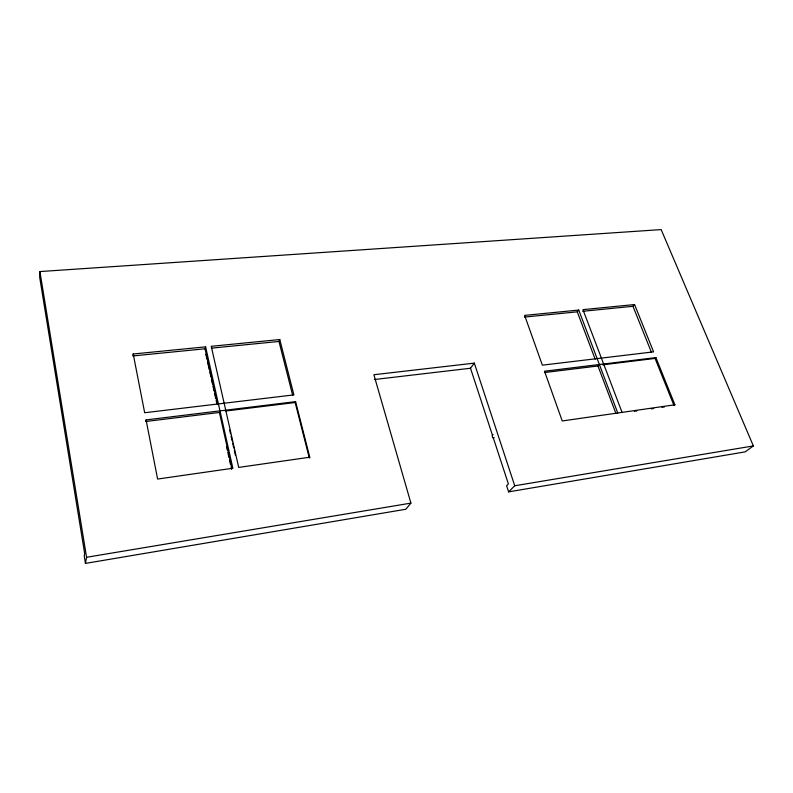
<?xml version="1.0" encoding="UTF-8"?>
<svg xmlns="http://www.w3.org/2000/svg" width="793" height="793" viewBox="0 0 793 793"><rect width="100%" height="100%" fill="white"/><g stroke="black" fill="none" stroke-linecap="round" stroke-linejoin="round"><path stroke-width="1.19" d="M508.6 491.868L745.192 451.871L753.35 445.924L661.164 229.593L39.908 271.563L39.65 277.094L84.673 553.593L84.236 556.032L85.436 563.407L405.828 509.245L410.913 503.119L373.89 374.732L474.323 363.125L514.736 485.772L508.6 491.868L506.598 485.732L508.382 483.938L493.405 438.182L493.989 437.528L493.286 438.192A1.913 0.852 81.4 0 1 492.334 435.278L492.968 434.425L492.394 435.079L470.507 368.239L474.323 363.125M85.436 563.407L86.566 557.281L39.908 271.563M133.214 353.995L132.827 355.948L205.02 348.781L205.615 346.848L133.214 353.995L144.673 412.737L293.886 394.894L279.78 339.543L211.235 346.303L238.703 467.414L309.766 457.214L295.601 401.635L146.071 419.903L145.684 421.509L219.403 412.459L219.988 410.873M292.716 395.469L278.977 341.446L279.78 339.543M309.766 457.214L309.3 458.027L295.165 402.517L295.601 401.635M524.48 317.071L577.254 311.837L578.741 310.063L617.747 412.994M582.686 311.292L632.973 306.306L634.569 304.562L653.601 351.854L542.362 365.167L524.629 315.396L578.741 310.063M544.424 372.561L597.972 365.989L599.369 364.512M603.642 363.987L602.849 364.82L655.068 358.426L655.91 357.603L674.902 404.787L674.01 405.56L655.068 358.426M86.566 557.281L410.913 503.119M514.736 485.772L753.35 445.924M634.42 411.25L636.829 410.913M651.222 408.841L653.62 408.494M662.016 407.285L664.415 406.938M674.902 404.787L562.237 420.964L544.513 371.213L655.91 357.603M225.381 411.061L295.165 402.517M374.425 379.52L470.507 368.239M634.569 304.562L582.954 309.647L622.059 412.37M211.84 348.107L278.977 341.446M632.973 306.306L651.469 352.389M597.972 365.989L615.834 413.232M577.254 311.837L595.137 359.14M229.702 430.123L230.505 433.692M231.05 436.081L232.131 440.839M232.666 443.228L233.747 447.986M234.292 450.374L235.362 455.132M205.615 346.848L232.864 468.247L157.609 479.051L146.071 419.903M219.403 412.459L231.962 468.524M205.02 348.781L217.51 404.539M205.833 354.312L206.894 359.051M207.429 361.42L209.283 369.716M209.818 372.086L210.879 376.824M211.404 379.193L212.465 383.931M213 386.3L214.06 391.048M214.596 393.417L215.656 398.155M216.182 400.524L216.717 402.894M226.53 446.737L227.333 450.305M227.869 452.694L228.929 457.452M229.464 459.841L230.535 464.609M231.07 466.988L231.596 469.367"/></g></svg>
